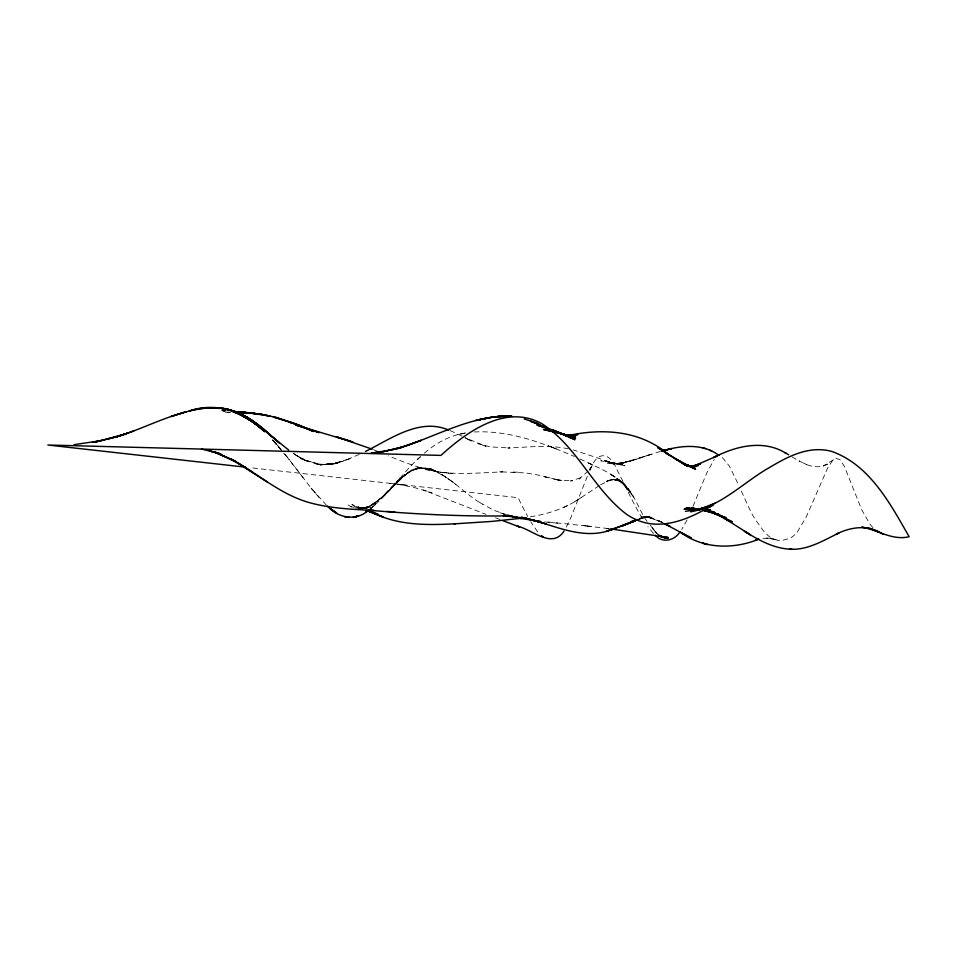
<?xml version="1.0" encoding="UTF-8"?>
<svg xmlns="http://www.w3.org/2000/svg" width="957" height="957" viewBox="0 0 957 957"><rect width="100%" height="100%" fill="white"/><g stroke="black" fill="none" stroke-linecap="round" stroke-linejoin="round"><path stroke-width="0.72" stroke-dasharray="4.79 3.59" d="M692.964 506.42L706.84 472.83L714.245 459.384M587.371 476.227L571.102 517.055L565.611 528.671M589.967 470.569C596.63 450.675 609.525 451.13 617.026 469.875C626.01 486.862 633.51 504.662 643.929 520.871M687.102 519.926L681.731 529.484M589.416 469.72L593.759 463.355M589.464 469.815L590.995 467.889L589.153 469.983M588.244 471.023L579.033 479.062L581.856 477.483L570.444 480.964L572.764 480.749L557.775 480.091L563.23 480.665M399.87 478.189L379.905 499.111L367.835 507.15L375.898 502.365L383.972 495.726L371.83 504.889C391.066 492.173 403.172 471.753 420.422 456.74M872.975 527.558A56.391 35.983 -83.6 0 1 869.686 523.766L861.563 509.423L844.373 466.286L840.102 459.779L836.023 458.367L832.207 461.047L827.542 468.176L806.201 517.091L797.408 531.841A33.591 21.437 -83.6 0 1 789.657 538.444L781.582 540.538A47.252 30.157 -83.6 0 1 774.213 539.293L766.736 537.894L774.213 539.293A43.496 27.753 -83.6 0 1 768.292 535.812L763.435 530.812L755.934 520.476A136.54 87.147 -83.6 0 1 751.209 512.569L740.742 489.84M387.848 491.503C378.063 502.317 362.882 514.256 347.989 504.997M420.458 456.764L417.479 459.432L419.537 457.59M424.43 453.187C436.225 442.768 450.615 435.064 466.31 432.851M368.935 509.914L380.061 500.308L404.751 474.528L384.582 495.499L397.011 482.436L409.488 471.215L389.391 489.9L401.88 477.734L411.881 469.923L404.333 475.581L414.261 468.954L406.797 473.643L416.63 468.308L409.261 471.933L418.987 467.973L411.701 470.449L421.343 467.865L414.154 469.145L423.7 467.925L433.365 469.492L423.7 467.925L416.594 468.009L426.044 468.117L435.638 470.928L428.401 468.368C449.467 475.222 463.655 493.453 482.507 504.219M371.902 507.557L376.125 504.088L370.969 508.239M833.451 459.803L823.164 466.023L827.721 464.085C820.711 468.248 812.11 467.016 804.945 463.942L806.703 464.552L798.999 460.975L802.145 462.47M370.084 509.028L372.117 507.497M530.381 516.78C548.493 513.933 566.46 508.023 581.521 497.341L573.147 502.652M599.273 485.63L576.09 500.894M600.518 484.828L609.776 480.103L605.087 482.161C630.053 469.337 637.087 512.593 649.36 523.91M359.27 454.431L342.869 461.286L332.617 464.073L350.92 458.475L331.589 464.109L339.675 462.315L330.536 464.169L338.587 462.721L320.164 464.923L336.362 463.619L318.035 464.348L325.081 464.612L315.858 463.762L322.808 464.803L302.986 459.922L320.499 464.958L300.701 458.427L309.027 461.717L298.369 456.86L306.647 460.891L295.976 455.233L304.23 459.97L293.56 453.558L301.778 458.965L293.464 453.307M563.529 507.461L569.236 504.758M638.534 519.412L644.862 516.792L639.42 518.993L650.856 516.266L639.085 518.431L650.042 516.648L641.633 517.27L652.327 517.438L640.963 517.019L651.621 517.653L643.834 516.553L654.241 518.897L647.434 516.995L660.904 521.721M638.941 519.316L643.989 517.39L638.57 519.352M639.348 519.173L643.128 517.857L639.085 519.149M660.462 451.393L628.665 461.776L652.028 453.977L619.49 463.942L633.044 460.114L621.835 462.853L629.73 461.406L612.947 464.229L626.524 462.494L615.447 463.511L623.402 463.272L606.786 463.284L620.351 463.631L609.358 462.698L622.708 464.468L600.745 460.724L624.969 465.844L603.281 460.365L611.164 462.41L573.255 449.934M460.7 433.976L464.683 433.234M459.671 434.167L467.339 432.743M359.09 508.119L367.5 506.983L375.646 503.861L362.978 508.251L360.287 508.394M328.395 464.312L337.474 463.152L320.164 464.923M474.337 431.99C509.291 430.172 542.834 442.876 574.391 456.489M499.494 471.909L502.485 471.873C473.871 473.117 444.527 476.275 416.785 467.052L439.466 472.04L452.697 473.464C430.231 472.411 408.962 464.336 388.398 455.831M501.875 471.885L525.56 472.925L539.269 475.258L559.02 480.306L553.337 478.691M763.04 538.552L770.78 538.504L778.998 540.43M223.196 410.996L225.23 411.032M517.785 472.184L513.06 472.088L516.636 472.148M358.516 508.071L371.172 507.126L360.705 508.406L368.923 508.299L358.432 508.179L361.184 508.478M226.39 410.888L220.313 410.625L224.512 410.804M225.074 410.828L222.431 410.697L224.847 410.876M224.297 410.661L222.168 410.469L226.558 410.888M547.966 522.008L590.995 526.422L583.662 525.632L587.825 526.123M544.772 521.912L560.993 523.515M252.875 467.985L518.251 497.712A226.414 144.495 -83.6 0 0 522.091 505.882L527.69 516.445M586.832 526.015L610.662 528.862L606.618 528.324L608.64 528.623M389.511 483.285L406.414 485.307L397.645 484.194L414.728 487.651L432.014 492.843L423.329 489.996L486.048 514.376M225.134 410.697L222.275 410.338L224.955 410.709M358.815 507.892L365.371 508.873M561.867 480.522L554.857 479.122M354.186 507.306L350.274 506.636L352.989 507.15M568.482 448.845C548.481 444.527 527.965 447.278 507.772 448.008L510.021 447.984L490.235 446.895L477.782 443.605L486.036 446.309L465.15 437.792M548.457 477.567L544.665 476.813L550.143 477.902M361.842 508.598L353.994 506.301L362.296 509.088L351.865 504.554L360.191 508.191M506.971 515.045L493.453 510.093L479.768 502.557M504.566 514.256L499.65 512.641L504.782 514.399M552.321 447.398L548.17 445.854L557.094 449.252M662.172 522.187L651.107 517.821L662.675 522.869M551.16 446.955L555.299 448.558M495.475 517.761L501.576 520.165M373.421 449.682L378.434 451.668M660.21 521.685L661.155 522.091M362.129 508.466L358.157 506.743L361.842 508.418M450.089 430.554L462.111 436.165M579.942 458.965C595.003 466.346 611.391 472.28 623.844 483.859L620.447 480.725L626.249 486.455L630.83 492.867L624.454 484.481L619.813 480.581L626.249 486.455L620.614 481.192M589.201 463.284L588.579 462.985L591.677 464.456M589.823 463.571L592.909 465.042M465.054 437.792L472.004 441.404L465.82 438.139M662.818 522.821L659.313 520.991L664.23 523.575M657.567 534.293L660.581 536.004L654.947 531.829L659.457 535.166M791.953 456.8L799.203 461.071M614.789 476.73L609.286 473.607L619.849 480.354L625.734 485.989L619.071 480.522L626.943 487.316L623.761 483.728M614.968 476.873L612.277 475.27L621.978 482.113L626.297 487.364L621.093 481.598L630.256 492.592L624.49 484.84L625.459 486.096L620.064 481.084L616.727 479.72L618.892 480.581L616.057 479.672L611.559 479.816L614.597 479.577L619.789 480.964L621.093 481.85L616.057 479.672L613.15 479.505L620.471 481.407L628.211 489.063L619.478 479.971L627.002 488.68L622.756 482.687L627.601 490.02L624.442 484.553M452.338 481.766L440.208 473.488L430.77 468.607L447.816 478.44L458.451 486.288M722.356 457.494L729.545 466.322L738.888 485.534M657.89 534.042L660.222 536.111L655.126 531.362L657.375 533.946L650.09 524.926M623.844 483.859L621.356 481.479L625.495 485.582L622.206 482.232L624.706 484.721M326.493 505.26L311.145 488.154L284.552 453.654L303.13 477.651M273.092 440.232L275.114 442.301L273.247 440.34M272.362 439.825L281.131 449.395L272.721 440.076M653.464 533.468L647.865 526.685M272.889 440.411L280.664 449.24M273.283 440.639L280.796 449.323M318.944 497.401L311.145 488.154L315.308 493.094M273.283 440.746L282.674 451.919M283.607 453.044L289.241 459.755M537.69 531.865L530.776 521.804M650.21 525.094L654.456 531.015L652.279 527.977M610.686 479.959L606.965 481.024C612.444 478.703 619.095 479.182 623.366 483.62L616.822 479.828L610.686 479.959M230.242 412.216L224.572 412.264L230.23 412.24M633.57 497.293L629.562 490.965L633.57 497.293"/><path stroke-width="1.44" d="M564.044 531.123C551.89 549.521 532.164 529.329 517.27 526.099L519.555 526.96L502.784 520.644M679.506 532.499C674.29 540.789 661.993 543.325 655.318 535.274M367.871 510.727C355.872 521.613 337.522 517.761 327.485 506.109M365.466 451.465C390.683 439.036 419.453 417.455 448.773 430.088M611.619 529.58L635.197 520.524L623.629 525.429L606.379 531.111L612.468 529.388C581.521 541.662 551.376 523.323 521.445 517.247L546.04 523.886L525.955 518.227L503.418 515.739L507.94 515.871C461.741 516.565 415.613 514.208 369.605 510.284L374.151 510.524C352.308 509.303 330.129 508.478 308.955 502.497C279.911 494.243 257.158 473.177 231.08 459.001L267.577 482.172M622.78 525.728L634.324 521.11L621.942 525.824L633.474 521.505M715.046 503.155L699.579 509.28L685.475 511.325M108.823 438.808L117.436 436.571L96.573 441.739L124.757 434.131L116.084 436.942L127.999 432.983L119.29 436.045C150.129 426.152 179.581 408.866 212.633 407.766C239.609 406.629 260.914 426.427 279.54 443.127L270.867 435.674L288.715 450.077M637.673 519.807L630.986 521.744L637.733 519.579M122.293 435.16L133.968 430.746M637.218 519.842L631.799 521.816L638.092 519.615M663.488 450.58L671.814 448.57L663.488 450.58L666.909 449.682M690.631 511.828C721.686 506.229 743.733 481.873 770.421 466.968C786.833 457.183 805.399 447.505 825.149 450.089A79.431 61.057 -88.5 0 1 832.255 451.608C870.045 465.341 890.297 503.825 909.15 536.733C891.972 540.789 877.701 529.771 861.731 527.151L870.045 528.408L878.574 532.032L876.612 530.692M662.053 450.974L664.373 450.328L661.789 451.022M245.53 467.16L47.85 445.017L440.95 455.4C467.052 431.499 506.205 403.543 542.093 423.831C577.215 446.572 593.077 488.572 625.926 513.813A81.979 63.018 -88.5 0 0 633.02 518.168L637.817 520.369A87.458 67.229 -88.5 0 0 652.016 523.922C673.214 525.883 693.335 516.349 711.195 505.966L694.088 510.081L703.359 508.107M700.62 508.849L688.896 510.069L700.62 508.849L713.204 505.463M357.463 516.23L353.289 517.199L356.399 516.529M690.2 466.585L699.746 464.241L695.129 465.401L700.596 463.571L693.203 466.358L717.367 455.831L713.563 457.542L715.992 456.429L714.939 456.896C736.603 445.83 763.997 439.383 786.056 453.343L785.171 452.876L788.664 454.754M666.036 449.898L669.386 449.096L668.524 449.276C685.272 445.005 704.591 444.479 719.018 455.412M690.117 466.609L697.234 465.437L689.124 466.143M104.863 439.765L92.614 442.349L100.88 440.687L73.928 444.682M703.503 508.239L697.964 509.339L702.151 508.753M707.666 507.401L710.429 506.851M758.088 539.305L755.611 539.688L758.961 539.114C733.026 549.689 702.701 549.019 679.781 531.817L691.265 538.037L664.23 523.575L670.067 526.398L665.151 524.053M520.907 518.311L492.042 521.398L454.24 523.862M703.634 508.502L695.416 509.567L684.076 509.1L699.591 509.244M371.352 452.96L382.465 451.895L374.642 452.673L393.602 449.491L401.605 447.421L381.927 452.003L405.553 446.07L421.247 440.34L397.574 448.594C433.772 437.612 467.937 416.785 506.672 415.972L497.305 416.546L506.672 415.972M688.992 466.179L692.868 465.88L688.825 465.987M699.734 509.124L692.964 509.519L699.89 509.411M565.575 435.447L577.777 434.598L568.099 435.543C603.532 427.982 640.963 430.447 669.613 455.305L657.579 447.457L687.808 466.262L665.952 453.211M455.424 523.814C428.999 525.118 401.354 525.632 376.711 514.555L383.446 517.139L367.392 510.607M692.868 465.88L691.839 465.915L698.251 465.724M511.086 416.008L501.516 416.247L505.966 416.139M237.336 412.156L249.299 412.957L233.161 411.462M507.688 416.104L493.31 417.001L479.325 419.68L493.31 417.001L511.839 416.08M237.264 412.264L254.478 413.316L237.264 412.264L246.75 412.766L241.559 412.216M565.731 435.495L572.19 435.495L566.544 435.423M703.515 509.614L710.417 509.626L703.18 509.626M688.765 466.023L695.56 466.621L684.865 465.09L693.167 467.016L682.568 463.451L695.631 469.205L675.223 458.905L687.138 465.545L676.611 459.3M718.085 514.316L750.611 534.963L744.199 531.075C757.633 539.485 772.155 547.715 788.257 549.067C806.631 550.993 823.044 540.609 838.906 533.025L836.179 534.233C850.629 526.84 868.789 524.245 882.761 534.209M699.986 509.327L690.619 509.208L700.285 509.626L686.229 507.808L698 509.614M789.489 549.139L792.013 549.234M566.52 435.543L575.253 436.105L565.408 435.399L575.552 436.595L562.955 434.263M238.748 412.144L247.947 412.682M699.938 509.614L695.835 509.327L698.73 509.65M702.665 509.806L708.144 510.201M386.927 511.433L394.846 511.995L390.994 511.72M565.743 435.351L571.042 435.913L566.221 435.363M703.072 510.153L705.967 510.476L703.251 510.093M538.97 521.182L519.173 518.216L507.366 515.201M538.193 521.11L540.825 521.445M255.842 413.711L245.088 412.431L261.285 414.202L270.03 416.104L249.921 413.041L261.285 414.202L258.223 413.771L276.561 417.419L291.706 422.767L273.152 416.929L293.596 423.006L313.406 431.511L299.984 425.458L289.744 422.252L319.112 432.6L295.749 425.064L353.013 442.086M703.897 510.476L714.173 511.875L702.785 510.165M699.196 509.519L693.765 508.765L698.108 509.495M537.523 520.979L530.262 519.95L536.877 520.955M610.662 528.91L668.142 537.523L658.679 536.087L668.261 538.289L661.12 536.446M563.589 434.741L570.671 435.902L566.58 435.22M699.866 509.626L691.815 507.916L699.053 509.531M563.171 434.311L574.164 436.93L560.946 433.485M201.46 449.072L219.416 453.486L209.236 450.747L221.557 454.539L213.734 451.907L235.362 461.142L215.851 452.446L238.843 463.463L253.234 472.626M559.594 433.174L543.397 429.43L566.843 435.124L575.635 438.246L553.325 430.901M702.665 510.225L710.381 512.103L702.354 509.854M508.251 515.464L521.338 518.503L508.55 515.5M367.99 510.607L370.838 511.373L368.182 510.571M702.881 447.852L705.74 448.642M259.778 427.049C241.367 408.795 213.543 403.687 189.127 411.008C219.56 400.385 250.698 414.56 271.668 436.667C260.495 427.037 249.179 416.785 235.111 411.57L244.25 415.721L259.646 426.918M234.716 411.45L227.419 409.357L241.762 414.465L256.105 424.047M703.491 510.26L718.994 514.567L705.453 510.332L726.172 517.809L705.273 509.806L724.688 517.761L712.893 512.485M366.746 510.655L377.74 514.041L366.746 510.655L375.73 514.112L367.548 510.595M661.502 536.47L665.665 538.277L661.849 536.566M524.209 418.951L537.344 423.126M350.74 441.225L336.23 436.739L372.165 449.18M553.337 431.081L572.322 437.839L554.857 430.806L536.937 425.075L557.62 431.858L574.99 439.718L551.639 429.478M539.76 424.549L530.441 421.224L546.291 427.528M688.502 465.473L687.88 465.246L693.777 467.447M366.316 510.428L368.756 511.325M235.948 412.814L233.52 411.881L246.798 417.575M235.111 411.57L251.213 419.991L264.682 431.284M711.649 451.046L709.34 450.005M679.518 461.406L685.152 464.061M243.556 416.415L246.224 417.671L243.58 416.259M712.869 512.545L732.284 521.9L717.068 514.244M244.86 416.797L242.193 415.446L252.457 421.236M246.439 417.419L236.546 412.371L245.04 416.618L254.981 423.281M255.172 423.269L239.609 414.225L255.124 423.484M715.489 513.275L729.689 521.398L718.097 514.28M255.292 423.377L247.552 418.305L252.492 421.236M244.693 416.762L233.831 411.57L245.04 416.618L259.646 427.025M247.05 418.185L249.406 419.609M247.552 418.305L249.358 419.405M660.952 536.147L662.998 537.559M541.566 535.717L543.612 537.164M250.255 419.956L264.467 431.117M252.313 421.439L239.19 413.34L250.244 419.609L264.479 431.428C251.404 418.137 234.034 407.873 214.918 407.838C234.058 407.921 251.595 418.197 264.814 431.416M255.794 423.975L260.101 427.504L247.672 418.053L254.849 423.221M257.014 424.824L259.06 426.355M258.306 425.937L262.23 429.155M258.354 425.889L264.551 431.607M262.218 429.478L264.431 431.416M260.376 427.528L264.754 431.511M368.971 509.818L365.825 512.139L369.019 509.806M186.352 411.737L171.076 416.498L186.352 411.737M356.459 516.457L355.406 516.756L358.516 515.883L356.459 516.457M485.929 418.341L475.737 420.494L489.517 417.599L485.929 418.341M207.573 408.017L204.834 408.172L220.313 408.161L207.573 408.017M349.042 517.378L345.955 516.959L349.042 517.378M234.513 411.761L232.563 411.51L236.451 412.036L234.513 411.761M245.59 412.778L242.911 412.347L249.406 413.4L245.59 412.778M347.989 517.259L344.891 516.732L347.989 517.259M707.39 544.521L703 543.217L707.39 544.521M251.213 419.991L246.715 417.228L263.976 430.112L251.213 419.991M336.553 512.976L330.464 508.681L336.553 512.976"/></g></svg>
